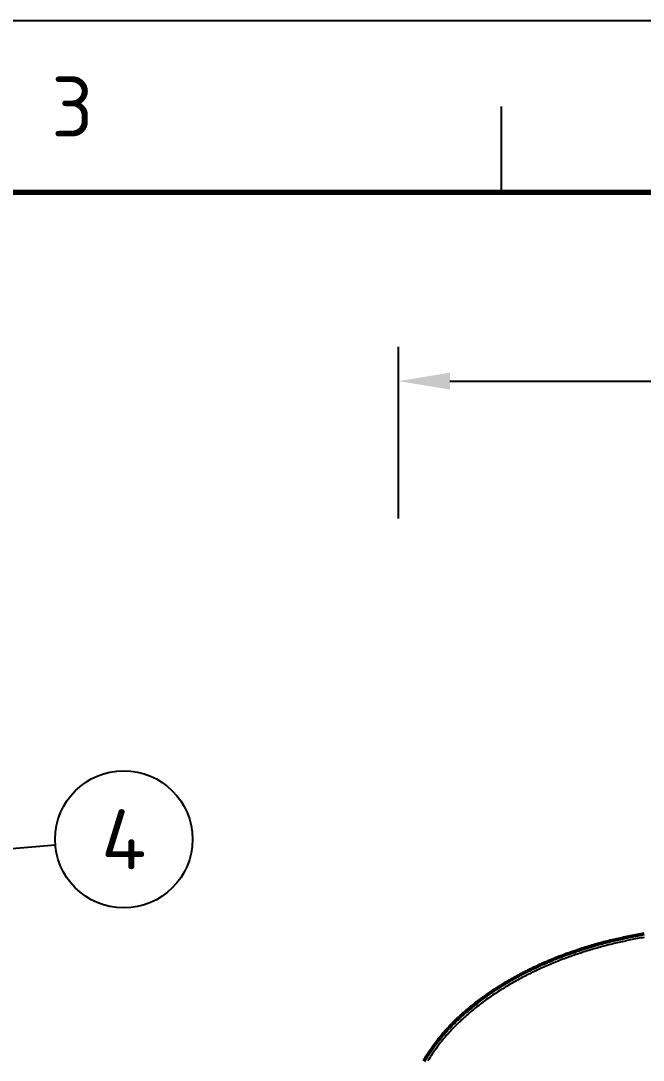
# Model space of a CAD drawing. Header units: millimetres. Extents: x 0 to 420, y 0 to 297.
# Drawn here: x 132 to 168.3, y 236.4 to 297 of the extents above; entities that cross this region are included whole.
import ezdxf
from ezdxf.enums import TextEntityAlignment as Align

# ---------------------------------------------------------------- set-up
doc = ezdxf.new("R2010")
doc.units = ezdxf.units.MM
doc.linetypes.add('ISO02-TRAZOS', pattern=[3.75, 3, -0.75])
for name, color, linetype, lineweight in [('01-VISIBLE', 7, 'CONTINUOUS', 50), ('02-OCULTA', 4, 'ISO02-TRAZOS', 25), ('04-COTA', 3, 'CONTINUOUS', 25), ('06-TEXTO', 7, 'CONTINUOUS', 25), ('07-RECUADRO', 7, 'CONTINUOUS', 70), ('08-FINA', 5, 'CONTINUOUS', 25)]:
    doc.layers.add(name, color=color, linetype=linetype, lineweight=lineweight)
doc.styles.add('ISO3098', font='isocpeur.ttf')
doc.dimstyles.new('FLAMA-ISO', dxfattribs={"dimtxt": 3.5, "dimasz": 3, "dimexe": 2, "dimexo": 1, "dimgap": 1, "dimtad": 1, "dimdec": 1, "dimtxsty": 'ISO3098', "dimcen": 2.5, "dimclrd": 3, "dimclre": 3, "dimclrt": 3, "dimazin": 3, "dimtfac": 1, "dimtmove": 0, "dimatfit": 3, "dimlwd": 25, "dimlwe": 25})

msp = doc.modelspace()

# ---------------------------------------------------------------- linework, layer by layer
at = {"layer": '01-VISIBLE'}
msp.add_lwpolyline([(155.484, 236.374), (155.535, 236.46), (155.588, 236.546), (155.641, 236.631), (155.695, 236.716), (155.749, 236.8), (155.805, 236.883), (155.861, 236.966), (155.919, 237.049), (155.976, 237.131), (156.035, 237.212), (156.095, 237.293), (156.155, 237.374), (156.216, 237.453), (156.277, 237.533), (156.34, 237.611), (156.403, 237.69), (156.466, 237.767), (156.531, 237.844), (156.596, 237.921), (156.662, 237.996), (156.728, 238.072), (156.795, 238.147), (156.863, 238.221), (156.931, 238.294), (157, 238.368), (157.069, 238.44), (157.139, 238.512), (157.209, 238.584), (157.281, 238.655), (157.352, 238.725), (157.424, 238.795), (157.497, 238.864), (157.57, 238.933), (157.644, 239.001), (157.718, 239.068), (157.793, 239.136), (157.868, 239.202), (157.944, 239.268), (158.02, 239.334), (158.096, 239.399), (158.173, 239.463), (158.251, 239.527), (158.328, 239.59), (158.407, 239.653), (158.485, 239.715), (158.565, 239.777), (158.644, 239.838), (158.724, 239.899), (158.804, 239.959), (158.885, 240.019), (158.966, 240.078), (159.048, 240.137), (159.129, 240.195), (159.212, 240.253), (159.294, 240.31), (159.377, 240.367), (159.46, 240.423), (159.544, 240.479), (159.627, 240.534), (159.712, 240.589), (159.796, 240.643), (159.881, 240.697), (159.966, 240.75), (160.051, 240.803), (160.137, 240.855), (160.223, 240.907), (160.309, 240.958), (160.396, 241.009), (160.483, 241.06), (160.57, 241.109), (160.657, 241.159), (160.745, 241.208), (160.833, 241.256), (160.921, 241.305), (161.009, 241.352), (161.098, 241.399), (161.187, 241.446), (161.276, 241.492), (161.365, 241.538), (161.455, 241.584), (161.544, 241.628), (161.634, 241.673), (161.725, 241.717), (161.815, 241.761), (161.906, 241.804), (161.997, 241.846), (162.088, 241.889), (162.179, 241.931), (162.27, 241.972), (162.362, 242.013), (162.454, 242.054), (162.546, 242.094), (162.638, 242.134), (162.73, 242.173), (162.823, 242.212), (162.915, 242.251), (163.008, 242.289), (163.101, 242.326), (163.195, 242.364), (163.288, 242.4), (163.382, 242.437), (163.475, 242.473), (163.569, 242.508), (163.663, 242.543), (163.758, 242.577), (163.852, 242.612), (163.947, 242.645), (164.041, 242.679), (164.136, 242.712), (164.231, 242.744), (164.326, 242.776), (164.422, 242.808), (164.517, 242.84), (164.612, 242.871), (164.708, 242.902), (164.803, 242.932), (164.899, 242.963), (164.995, 242.993), (165.091, 243.023), (165.187, 243.052), (165.283, 243.081), (165.379, 243.11), (165.475, 243.139), (165.571, 243.167), (165.668, 243.195), (165.765, 243.222), (165.862, 243.248), (165.958, 243.274), (166.056, 243.3), (166.153, 243.324), (166.25, 243.348), (166.348, 243.372), (166.446, 243.395), (166.544, 243.417), (166.642, 243.439), (166.74, 243.461), (166.838, 243.482), (166.936, 243.503), (167.034, 243.523), (167.133, 243.543), (167.231, 243.563), (167.329, 243.583), (167.428, 243.602), (167.526, 243.622), (167.625, 243.641), (167.723, 243.661), (167.822, 243.681), (167.92, 243.7), (168.019, 243.72), (168.117, 243.741), (168.214, 243.764), (168.311, 243.791)], dxfattribs=at)
at = {"layer": '02-OCULTA'}
msp.add_lwpolyline([(168.311, 243.578), (168.212, 243.56), (168.114, 243.543), (168.015, 243.525), (167.917, 243.507), (167.818, 243.488), (167.72, 243.469), (167.621, 243.45), (167.523, 243.43), (167.425, 243.41), (167.327, 243.389), (167.229, 243.368), (167.131, 243.347), (167.033, 243.326), (166.935, 243.304), (166.838, 243.282), (166.74, 243.259), (166.643, 243.236), (166.545, 243.213), (166.448, 243.189), (166.351, 243.165), (166.253, 243.14), (166.156, 243.116), (166.059, 243.09), (165.962, 243.065), (165.866, 243.039), (165.769, 243.012), (165.672, 242.986), (165.576, 242.959), (165.48, 242.931), (165.383, 242.903), (165.287, 242.875), (165.191, 242.847), (165.095, 242.818), (164.999, 242.788), (164.904, 242.758), (164.808, 242.728), (164.713, 242.698), (164.617, 242.667), (164.522, 242.636), (164.427, 242.604), (164.332, 242.572), (164.238, 242.539), (164.143, 242.506), (164.048, 242.473), (163.954, 242.439), (163.86, 242.405), (163.766, 242.371), (163.672, 242.336), (163.578, 242.301), (163.484, 242.265), (163.391, 242.229), (163.298, 242.192), (163.205, 242.155), (163.112, 242.118), (163.019, 242.08), (162.926, 242.042), (162.834, 242.003), (162.741, 241.964), (162.649, 241.925), (162.557, 241.885), (162.466, 241.845), (162.374, 241.804), (162.283, 241.763), (162.192, 241.721), (162.101, 241.679), (162.01, 241.637), (161.919, 241.594), (161.829, 241.55), (161.739, 241.506), (161.649, 241.462), (161.559, 241.418), (161.47, 241.372), (161.381, 241.327), (161.292, 241.281), (161.203, 241.234), (161.114, 241.187), (161.026, 241.14), (160.938, 241.092), (160.85, 241.043), (160.763, 240.995), (160.676, 240.945), (160.589, 240.896), (160.502, 240.845), (160.416, 240.795), (160.33, 240.743), (160.244, 240.692), (160.158, 240.639), (160.073, 240.587), (159.988, 240.534), (159.903, 240.48), (159.819, 240.426), (159.735, 240.371), (159.651, 240.316), (159.568, 240.261), (159.485, 240.204), (159.402, 240.148), (159.32, 240.091), (159.238, 240.033), (159.156, 239.975), (159.075, 239.916), (158.994, 239.857), (158.914, 239.797), (158.834, 239.737), (158.754, 239.677), (158.675, 239.615), (158.596, 239.554), (158.517, 239.491), (158.439, 239.429), (158.362, 239.365), (158.284, 239.301), (158.207, 239.237), (158.131, 239.172), (158.055, 239.107), (157.98, 239.041), (157.905, 238.974), (157.83, 238.907), (157.756, 238.84), (157.683, 238.772), (157.61, 238.703), (157.538, 238.634), (157.466, 238.564), (157.395, 238.493), (157.324, 238.422), (157.254, 238.351), (157.184, 238.279), (157.115, 238.206), (157.047, 238.133), (156.979, 238.059), (156.912, 237.984), (156.845, 237.91), (156.78, 237.834), (156.714, 237.758), (156.65, 237.681), (156.586, 237.604), (156.523, 237.527), (156.46, 237.448), (156.398, 237.369), (156.337, 237.29), (156.277, 237.21), (156.217, 237.13), (156.158, 237.049), (156.1, 236.967), (156.043, 236.885), (155.986, 236.802), (155.931, 236.719), (155.876, 236.635), (155.822, 236.55), (155.769, 236.465), (155.717, 236.38)], dxfattribs=at)
at = {"layer": '07-RECUADRO'}
msp.add_lwpolyline([(20, 10), (410, 10), (410, 287), (20, 287)], close=True, dxfattribs=at)
at = {"layer": '08-FINA'}
for p, q in [((160, 287), (160, 292)), ((134.012, 248.961), (89, 245.194))]:
    msp.add_line(p, q, dxfattribs=at)
msp.add_lwpolyline([(0, 0), (420, 0), (420, 297), (0, 297)], close=True, dxfattribs=at)
msp.add_circle((137.998, 249.294), 4, dxfattribs=at)

# ---------------------------------------------------------------- texts
at = {"layer": '06-TEXTO', "style": 'ISO3098'}
for s, p in [('3', (135, 292)), ('4', (137.998, 249.294))]:
    msp.add_text(s, height=3.5, dxfattribs=at).set_placement(p, align=Align.MIDDLE_CENTER)

# ---------------------------------------------------------------- dimensions: what is measured, and where the dimension line sits
at = {"layer": '04-COTA'}
msp.add_linear_dim(base=(153.998, 276), p1=(153.998, 267), p2=(192.598, 267), dimstyle='FLAMA-ISO', override={"dimlfac": 5}, dxfattribs=at).render()

doc.saveas('drawing.dxf')
